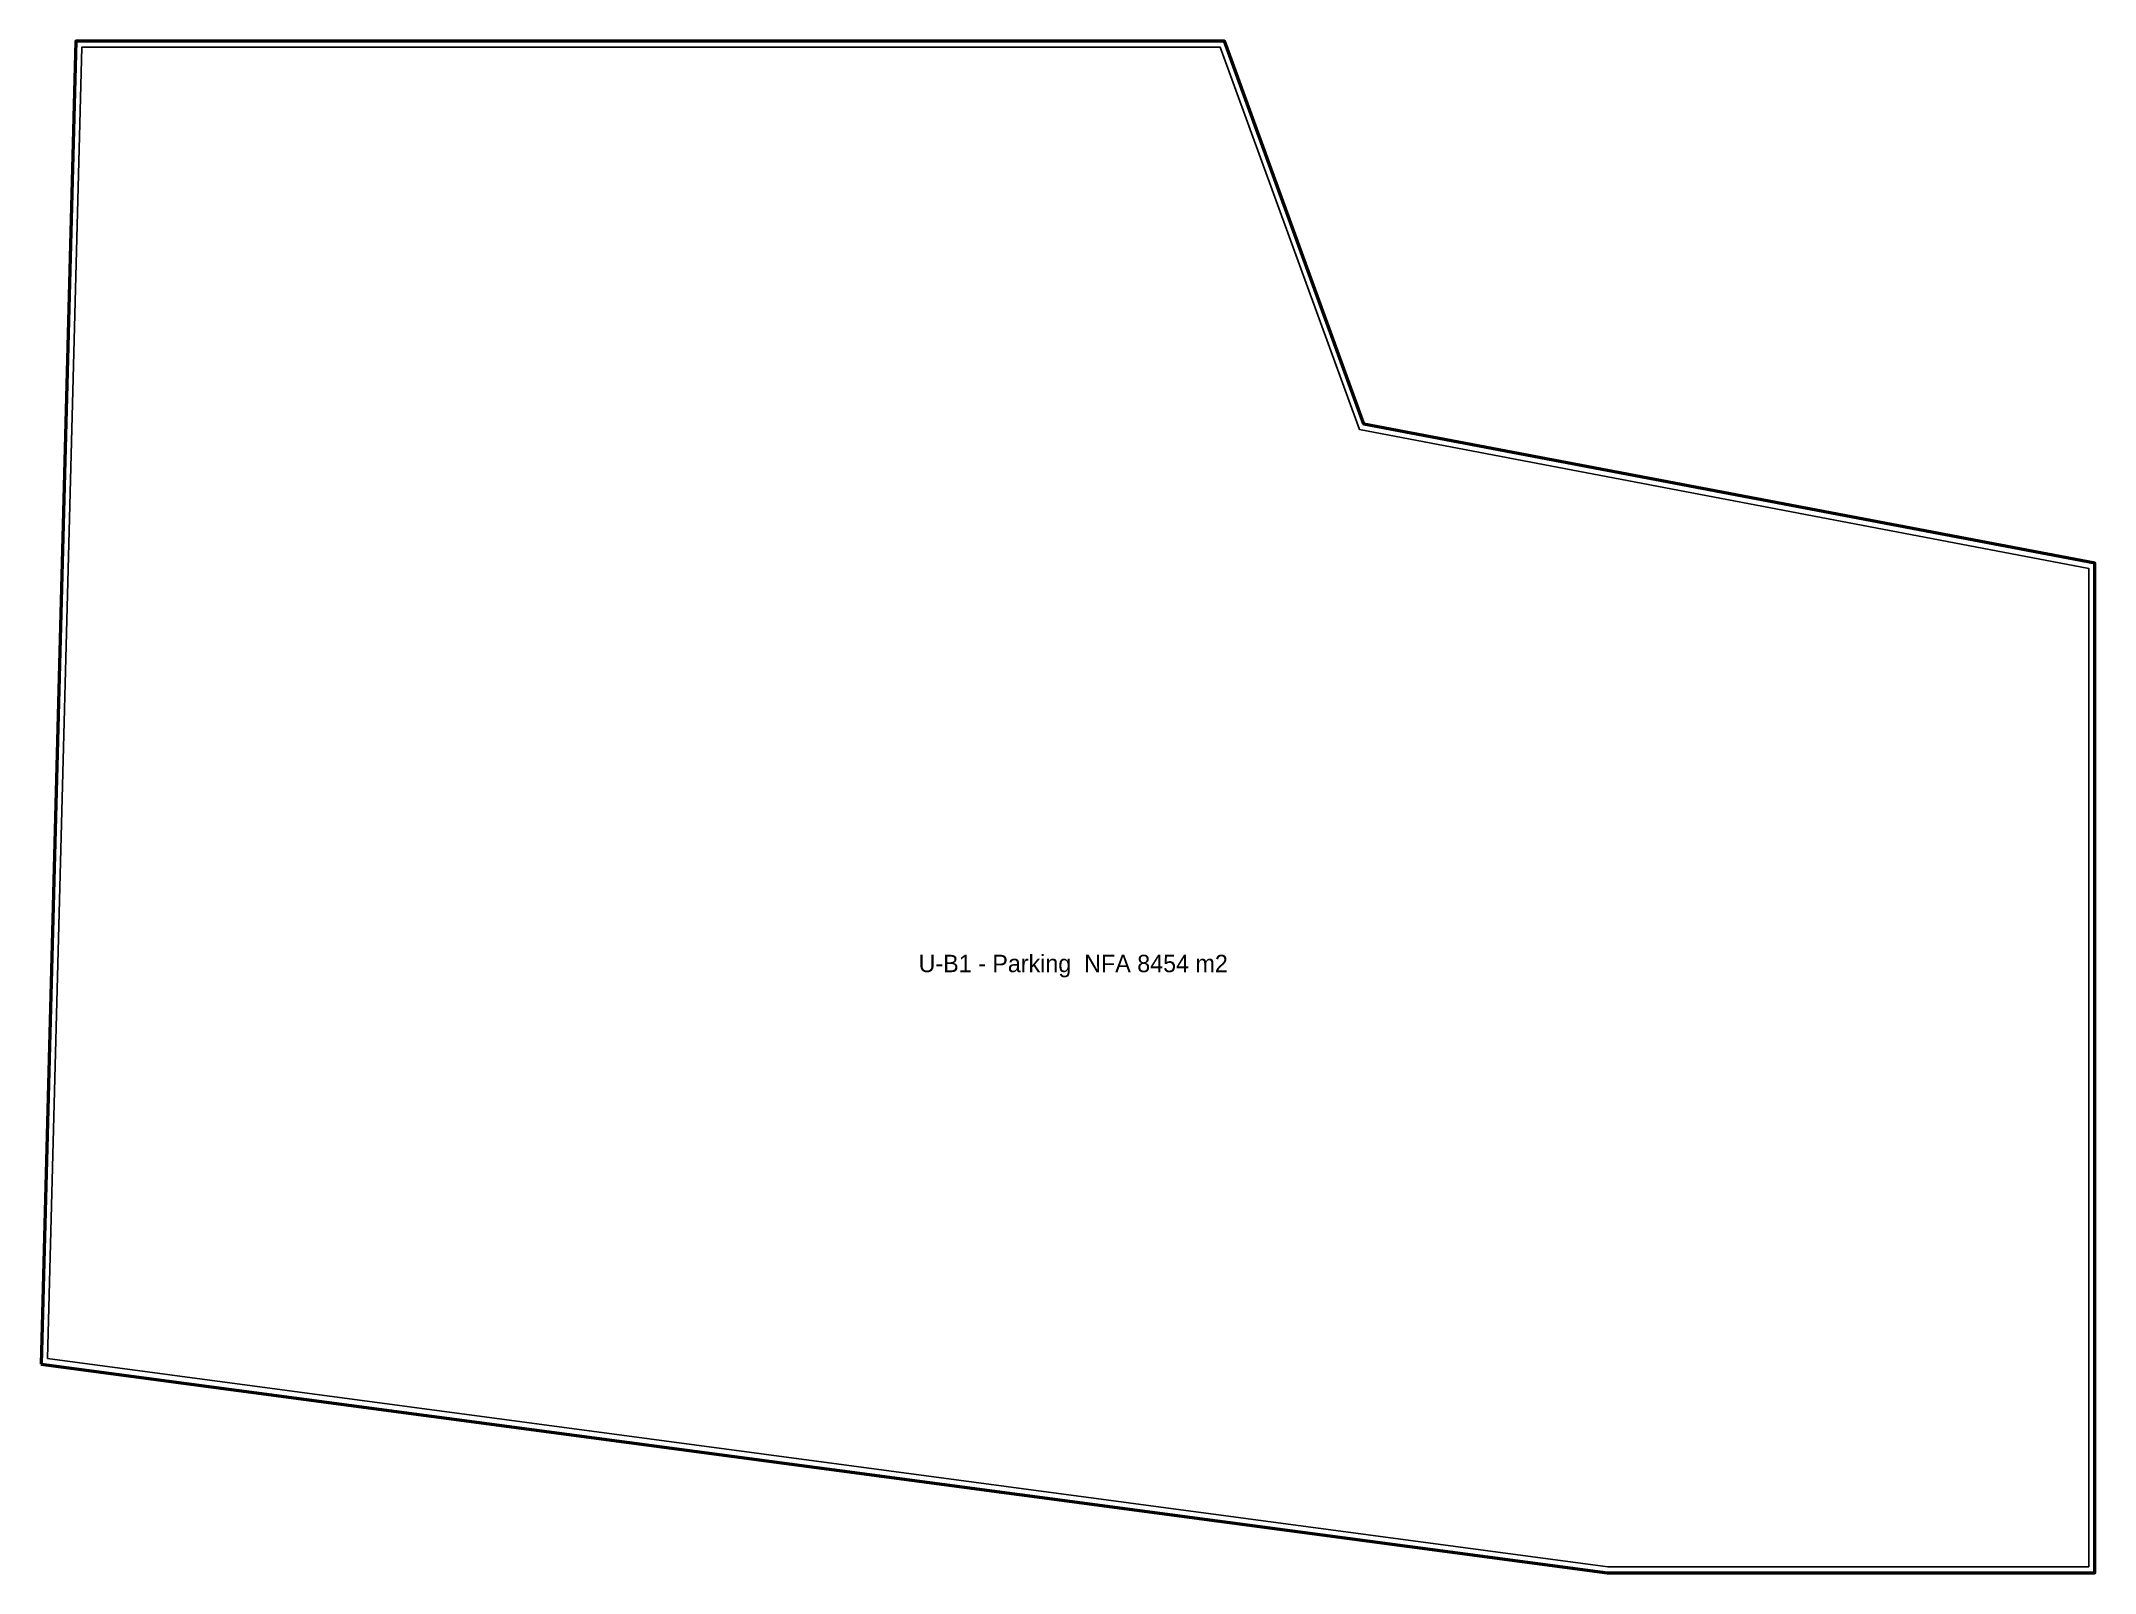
# Model space of a CAD drawing. Header units: metres. Extents: x -38 to 80, y -66 to 22.
import ezdxf
from ezdxf.enums import TextEntityAlignment as Align

# ---------------------------------------------------------------- set-up
doc = ezdxf.new("R2010")
doc.units = ezdxf.units.M
doc.layers.add('TEXT', color=250, linetype='Continuous')
doc.layers.add('WALL', color=7, linetype='Continuous')

msp = doc.modelspace()

# ---------------------------------------------------------------- linework, layer by layer
at = {"layer": 'WALL', "lineweight": 50}
msp.add_lwpolyline([(-38, -54), (52, -66), (80, -66), (80, -8), (38, 0), (30, 22), (-36, 22)], close=True, dxfattribs=at)
at = {"layer": 'WALL'}
msp.add_lwpolyline([(-37.64, -53.69), (-35.66, 21.65), (29.75, 21.65), (37.74, -0.31), (79.65, -8.29), (79.65, -65.65), (52.02, -65.65), (-37.64, -53.69)], close=True, dxfattribs=at)

# ---------------------------------------------------------------- texts
at = {"layer": 'TEXT'}
msp.add_text('U-B1 - Parking  NFA 8454 m2', height=1, dxfattribs=at).set_placement((21.3, -30.99), align=Align.MIDDLE_CENTER)

doc.saveas('drawing.dxf')
